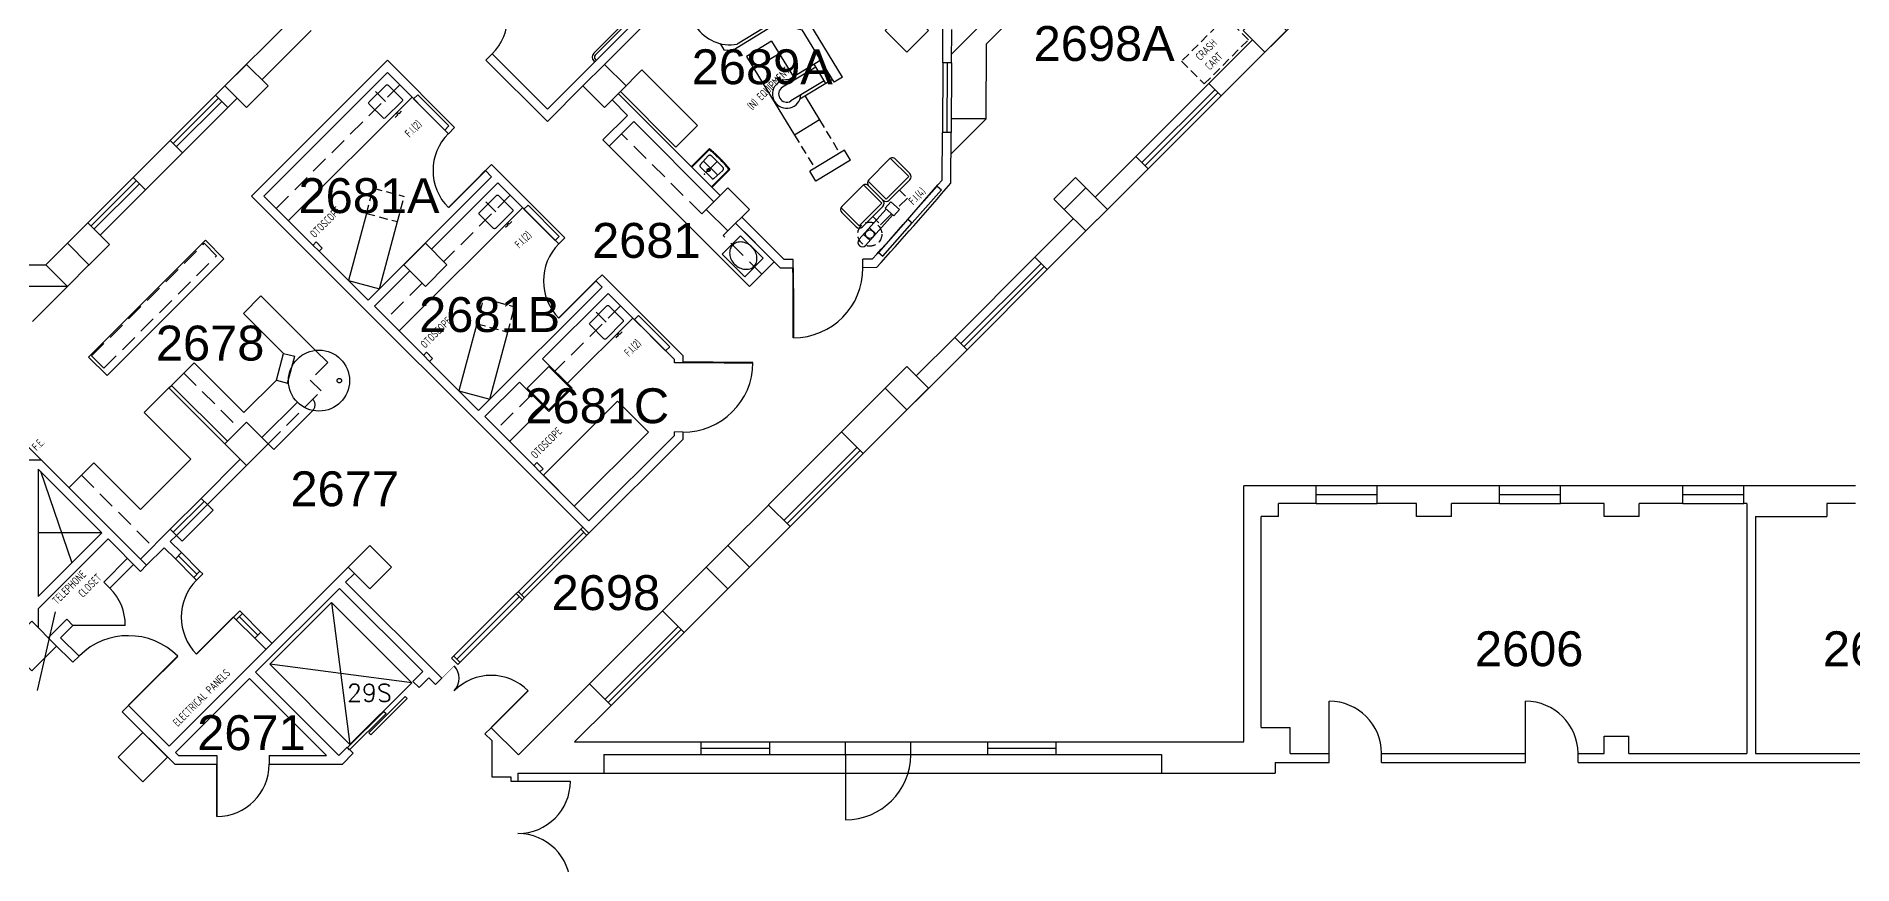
# Model space of a CAD drawing. Header units: inches. Extents: x -3198 to 3293, y 108 to 2903.
# Drawn here: x -1811 to -563, y 1535 to 2105 of the extents above; entities that cross this region are included whole.
import ezdxf
from ezdxf.enums import TextEntityAlignment as Align

# ---------------------------------------------------------------- set-up
doc = ezdxf.new("R2010")
doc.units = ezdxf.units.IN
doc.header["$LTSCALE"] = 96
doc.header["$MEASUREMENT"] = 0
for name, pattern in [('DASHED4', [0.1875, 0.125, -0.0625]), ('DASHED8', [0.09375, 0.0625, -0.03125]), ('HIDDEN2', [0.1875, 0.125, -0.0625])]:
    doc.linetypes.add(name, pattern=pattern)
for name, color, linetype in [('A-ANNO-ROOM', 4, 'CONTINUOUS'), ('A-ANNO-TEXT', 4, 'CONTINUOUS'), ('A-COLS', 5, 'CONTINUOUS'), ('A-DOOR', 2, 'CONTINUOUS'), ('A-FLOR-CASE', 3, 'CONTINUOUS'), ('A-FLOR-CASE-UPPR', 3, 'HIDDEN2'), ('A-FLOR-EVTR', 1, 'CONTINUOUS'), ('A-FLOR-PFIX', 2, 'CONTINUOUS'), ('A-GLAZ', 2, 'CONTINUOUS'), ('A-GLAZ-SILL', 1, 'CONTINUOUS'), ('A-SHAFT', 1, 'CONTINUOUS'), ('A-WALL-FULL', 6, 'CONTINUOUS'), ('A-WALL-PRHT-HDDN', 8, 'DASHED4'), ('X-EQPM', 1, 'CONTINUOUS'), ('X-EQPM-DASH', 8, 'DASHED8')]:
    doc.layers.add(name, color=color, linetype=linetype)
doc.styles.add('ARIAL', font='arial.ttf')
doc.styles.add('DIM-MS', font='DIM', dxfattribs={"width": 0.85, "height": 5.5})
doc.styles.get("Standard").update_dxf_attribs({"font": 'txt.shx'})

# ---------------------------------------------------------------- blocks, each defined once
blk = doc.blocks.new('E-EQUIP-T')
at = {"layer": 'X-EQPM'}
for p, q in [((511.9, 2289.6), (511.9, 2303.6)), ((513.9, 2288.6), (513.9, 2306.5)), ((534.9, 2306.6), (514.9, 2306.6)), ((535.9, 2288.6), (535.9, 2306.4)), ((537.9, 2289.6), (537.9, 2303.6)), ((539.9, 2288.5), (539.9, 2306.4)), ((560.9, 2306.5), (540.9, 2306.5)), ((561.9, 2288.5), (561.9, 2306.3)), ((563.9, 2289.5), (563.9, 2303.5)), ((535.9, 2288.6), (513.9, 2288.6)), ((534.9, 2286.6), (514.9, 2286.6)), ((541, 2285), (535, 2284.7)), ((535.5, 2276.7), (535, 2284.7)), ((561.9, 2288.5), (539.9, 2288.5)), ((560.9, 2286.5), (540.9, 2286.5)), ((541.5, 2277.1), (541, 2285)), ((504.3, 2278.9), (504.3, 2278.9)), ((535.1, 2283.7), (507.1, 2282.1)), ((535.4, 2277.7), (507.5, 2276.1)), ((512.1, 2276.3), (511.8, 2282.3)), ((518.1, 2276.7), (517.8, 2282.7)), ((535, 2278.8), (524.8, 2278.8)), ((541.5, 2277.1), (535.5, 2276.7)), ((550.8, 2278.7), (543, 2278.8))]:
    blk.add_line(p, q, dxfattribs=at)
blk.add_circle((515, 2279.5), 3, dxfattribs=at)
for centre, start, end in [((514.9, 2303.6), 89.8003, 179.8003), ((534.9, 2303.6), 359.8003, 89.8003), ((540.9, 2303.5), 89.8003, 179.8003), ((560.9, 2303.5), 359.8003, 89.8003), ((514.9, 2289.6), 179.8003, 269.8003), ((534.9, 2289.6), 269.8003, 359.8003), ((540.9, 2289.5), 179.8003, 269.8003), ((560.9, 2289.5), 269.8003, 359.8003), ((507.3, 2279.1), 93.3451, 183.3451), ((507.3, 2279.1), 183.3451, 273.3451)]:
    blk.add_arc(centre, 3, start, end, dxfattribs=at)
at = {"layer": 'X-EQPM-DASH'}
for p, q in [((524.9, 2286.6), (524.8, 2278.8)), ((550.9, 2286.5), (550.8, 2278.7))]:
    blk.add_line(p, q, dxfattribs=at)
blk.add_circle((515, 2279.5), 8.27, dxfattribs=at)
blk = doc.blocks.new('E-EQUIP-A')
at = {"layer": 'X-EQPM'}
for p, q in [((539.2, 2462.9), (544.2, 2483.3)), ((585.2, 2473.3), (544.2, 2483.3)), ((579.2, 2446.6), (585.7, 2473.2)), ((531.4, 2464.8), (576.6, 2453.8)), ((571.9, 2463.5), (551.5, 2468.5)), ((576.6, 2453.8), (589.8, 2417.1)), ((534.9, 2445), (533.7, 2440.1)), ((533.7, 2440.1), (537.8, 2435.3)), ((568.8, 2427.8), (537.8, 2435.3)), ((570.7, 2429.6), (542.9, 2436.4)), ((541.6, 2425.8), (526.6, 2364.3)), ((561.1, 2421.1), (541.6, 2425.8)), ((571.3, 2428.7), (568.8, 2427.8)), ((570.7, 2429.6), (581.6, 2411.7)), ((558.7, 2411.3), (539.3, 2416.1)), ((561.1, 2421.1), (554.3, 2393.1)), ((571.6, 2370.6), (581.6, 2411.7)), ((578.1, 2369), (589.8, 2417.1)), ((569.9, 2387), (544, 2393.4)), ((575.8, 2387.9), (550.2, 2394.1)), ((566.8, 2374.1), (570.5, 2389.2)), ((567.3, 2376.2), (541.4, 2382.6)), ((550.6, 2378), (546.1, 2359.5)), ((572.2, 2372.8), (546.6, 2379)), ((546.1, 2359.5), (526.6, 2364.3)), ((578.1, 2369), (571.6, 2370.6)), ((514.5, 2331.5), (516.4, 2339.3)), ((543.6, 2332.7), (516.4, 2339.3)), ((541.7, 2324.9), (514.5, 2331.5)), ((541.7, 2324.9), (543.6, 2332.7))]:
    blk.add_line(p, q, dxfattribs=at)
for centre, radius, start, end in [((559.7, 2457.8), 21.1, 333.2532, 166.1398), ((561.7, 2466), 12.7, 305.32, 207.2988), ((561.7, 2466), 10.5, 346.3094, 166.3094), ((559.2, 2459.5), 28.3, 169.1501, 234.7708), ((542.7, 2388), 9.74, 21.0985, 311.5203), ((542.7, 2388), 5.56, 76.3094, 256.3094)]:
    blk.add_arc(centre, radius, start, end, dxfattribs=at)
at = {"layer": 'X-EQPM-DASH'}
for p, q in [((526.6, 2364.3), (520.3, 2338.3)), ((546.1, 2359.5), (539.8, 2333.6))]:
    blk.add_line(p, q, dxfattribs=at)

msp = doc.modelspace()

# ---------------------------------------------------------------- linework, layer by layer
at = {"layer": 'A-ANNO-ROOM'}
msp.add_line((-1798, 1708.8), (-1810.3, 1654.9), dxfattribs=at)
at = {"layer": 'A-COLS'}
for points in [[(-1227.5, 2108.7), (-1212.6, 2123.5), (-1197.8, 2108.7), (-1212.6, 2093.8), (-1227.5, 2108.7)], [(-981.4, 2108.7), (-966.5, 2123.5), (-951.7, 2108.7), (-966.5, 2093.8), (-981.4, 2108.7)], [(-1681.4, 2070.5), (-1666.6, 2085.3), (-1651.7, 2070.5), (-1666.6, 2055.6), (-1681.4, 2070.5)], [(-1435.3, 2070.5), (-1420.5, 2085.3), (-1405.6, 2070.5), (-1420.5, 2055.6), (-1435.3, 2070.5)], [(-1350.5, 1985.6), (-1335.6, 2000.5), (-1320.8, 1985.6), (-1335.6, 1970.8), (-1350.5, 1985.6)], [(-1104.4, 1985.6), (-1089.6, 2000.5), (-1074.7, 1985.6), (-1089.6, 1970.8), (-1104.4, 1985.6)], [(-1804.5, 1947.5), (-1789.6, 1962.3), (-1774.8, 1947.5), (-1789.6, 1932.6), (-1804.5, 1947.5)], [(-1558.4, 1947.5), (-1543.5, 1962.3), (-1528.7, 1947.5), (-1543.5, 1932.6), (-1558.4, 1947.5)], [(-1473.5, 1862.6), (-1458.7, 1877.5), (-1443.8, 1862.6), (-1458.7, 1847.8), (-1473.5, 1862.6)], [(-1227.5, 1862.6), (-1212.6, 1877.5), (-1197.8, 1862.6), (-1212.6, 1847.8), (-1227.5, 1862.6)], [(-1681.4, 1824.4), (-1666.6, 1839.3), (-1651.7, 1824.4), (-1666.6, 1809.6), (-1681.4, 1824.4)], [(-1596.6, 1739.6), (-1581.7, 1754.4), (-1566.9, 1739.6), (-1581.7, 1724.7), (-1596.6, 1739.6)], [(-1350.5, 1739.6), (-1335.6, 1754.4), (-1320.8, 1739.6), (-1335.6, 1724.7), (-1350.5, 1739.6)]]:
    msp.add_lwpolyline(points, dxfattribs=at)
for points in [[(-1814.1, 1668.4), (-1797.1, 1685.4), (-1814.1, 1702.4), (-1831, 1685.4)], [(-1754.7, 1609), (-1737.7, 1626), (-1720.7, 1609), (-1737.7, 1592.1)]]:
    msp.add_lwpolyline(points, close=True, dxfattribs=at)
at = {"layer": 'A-DOOR'}
for p, q in [((-1557.5, 1650.7), (-1582.4, 1625.8)), ((-1556.1, 1649.3), (-1581, 1624.4)), ((-1557.5, 1650.7), (-1556.1, 1649.3)), ((-1572.1, 1640.4), (-1597, 1615.5)), ((-1570.6, 1639), (-1595.6, 1614)), ((-1572.1, 1640.4), (-1570.6, 1639)), ((-922.3, 1611.4), (-922.3, 1647.4)), ((-787.3, 1611.4), (-787.3, 1647.4)), ((-1581, 1624.4), (-1582.4, 1625.8)), ((-1254.9, 1610.9), (-1254.9, 1565.9))]:
    msp.add_line(p, q, dxfattribs=at)
for points, const_width in [([(-1502.3, 2012.3), (-1527.7, 1986.8)], 1), ([(-1426.4, 1936.4), (-1451.8, 1910.9)], 1), ([(-1290.8, 1945.3), (-1290.6, 1897.3)], 1.33), ([(-1366.4, 1880.5), (-1318.4, 1880.2)], 1.33), ([(-1785.8, 1699.6), (-1749.8, 1699.6)], 1), ([(-1675.4, 1705.3), (-1700.9, 1679.8)], 1), ([(-1747.7, 1644.5), (-1713.7, 1678.4)], 1), ([(-1532.3, 1663.2), (-1523.8, 1671.6)], 0.333), ([(-1498.3, 1629.2), (-1472.9, 1654.7)], 1), ([(-1686.9, 1604.1), (-1686.9, 1568.1)], 1), ([(-1479.9, 1592.4), (-1443.9, 1592.4)], 1)]:
    msp.add_lwpolyline(points, dxfattribs=dict(at, const_width=const_width))
for centre, radius, start, end in [((-1523.1, 2118), 36, 315, 45), ((-1502.3, 2012.3), 36, 135, 225), ((-1426.4, 1936.4), 36, 135, 225), ((-1290.8, 1945.3), 48, 270.2829, 0.2829), ((-1366.4, 1880.5), 48, 269.7171, 359.7171), ((-1785.8, 1699.6), 36, 0, 45), ((-1675.4, 1705.3), 36, 135, 225), ((-1747.7, 1644.5), 48, 45, 134.5677), ((-1532.3, 1663.2), 12, 315, 45), ((-1498.3, 1629.2), 36, 45, 135), ((-922.3, 1611.4), 36, 0.4323, 90), ((-787.3, 1611.4), 36, 0.4323, 90), ((-1254.9, 1610.9), 45, 270, 359.5677), ((-1686.9, 1604.1), 36, 270, 0), ((-1479.9, 1592.4), 36, 270, 0), ((-1479.9, 1520.4), 36, 0, 90)]:
    msp.add_arc(centre, radius, start, end, dxfattribs=at)
at = {"layer": 'A-FLOR-CASE'}
for p, q in [((-1181.9, 2092.4), (-1081.5, 2192.7)), ((-1157.9, 2099.4), (-1079.7, 2177.6)), ((-1158.2, 2047.9), (-1157.9, 2099.4)), ((-1552.7, 2062.7), (-1637.6, 1977.9)), ((-1182.3, 2023.7), (-1158.2, 2047.9)), ((-1158.2, 2047.9), (-1182.2, 2048)), ((-1417.3, 2029.1), (-1320.8, 1932.6)), ((-1476.8, 1986.8), (-1561.7, 1902)), ((-1775, 1884.1), (-1694.7, 1964.4)), ((-1694.7, 1964.4), (-1682, 1951.6)), ((-1762.3, 1871.4), (-1682, 1951.6)), ((-1320.8, 1932.6), (-1303.8, 1949.6)), ((-1789.6, 1932.6), (-1813.6, 1908.6)), ((-1668.6, 1914.1), (-1656.6, 1926.2)), ((-1656.6, 1926.2), (-1619.2, 1888.8)), ((-1668.6, 1914.1), (-1641.1, 1886.6)), ((-1400.9, 1910.9), (-1446, 1865.9)), ((-1646, 1868.3), (-1641.1, 1886.6)), ((-1641.1, 1886.6), (-1633.4, 1884.6)), ((-1775, 1884.1), (-1762.3, 1871.4)), ((-1718.1, 1864.6), (-1702.5, 1880.2)), ((-1702.5, 1880.2), (-1668.3, 1846)), ((-1638.3, 1866.2), (-1633.4, 1884.6)), ((-1736.8, 1845.9), (-1719.9, 1862.9)), ((-1668.3, 1846), (-1646, 1868.3)), ((-1646, 1868.3), (-1638.3, 1866.2)), ((-1656, 1828.7), (-1631.5, 1853.1)), ((-1461.9, 1849.9), (-1485.8, 1826.1)), ((-1736.8, 1845.9), (-1704.8, 1813.8)), ((-1621, 1847.4), (-1647.8, 1820.5)), ((-1651.7, 1824.4), (-1647.8, 1820.5)), ((-1788.5, 1794.3), (-1771.5, 1811.3)), ((-1771.5, 1811.3), (-1739.4, 1779.2)), ((-1704.8, 1813.8), (-1739.4, 1779.2)), ((-1689.5, 1778.8), (-1710.8, 1757.6)), ((-1689.5, 1778.8), (-1693.4, 1782.7)), ((-1710.8, 1757.6), (-1714.6, 1761.5))]:
    msp.add_line(p, q, dxfattribs=at)
msp.add_circle((-1616.7, 1867.9), 21, dxfattribs=at)
at = {"layer": 'A-FLOR-CASE-UPPR'}
for p, q in [((-1561.2, 2071.2), (-1646, 1986.4)), ((-1353.6, 1982.5), (-1408.8, 2037.6)), ((-1485.3, 1995.3), (-1530.9, 1949.7)), ((-1350.5, 1985.6), (-1353.6, 1982.5)), ((-1335.6, 1970.8), (-1338.8, 1967.6)), ((-1312.3, 1941.1), (-1338.8, 1967.6)), ((-1312.3, 1941.1), (-1303.8, 1949.6)), ((-1545.8, 1934.8), (-1570.1, 1910.5)), ((-1409.4, 1919.4), (-1454.5, 1874.4)), ((-1709.6, 1873.1), (-1718.1, 1864.6)), ((-1709.6, 1873.1), (-1671.2, 1834.7)), ((-1470.4, 1858.4), (-1494.3, 1834.6)), ((-1780, 1802.8), (-1788.5, 1794.3)), ((-1780, 1802.8), (-1730.9, 1753.7))]:
    msp.add_line(p, q, dxfattribs=at)
at = {"layer": 'A-FLOR-EVTR'}
for p, q in [((-1608.1, 1715.3), (-1595.4, 1617.7)), ((-1552.9, 1660.1), (-1650.5, 1672.9))]:
    msp.add_line(p, q, dxfattribs=at)
msp.add_lwpolyline([(-1608.1, 1715.3), (-1552.9, 1660.1), (-1595.4, 1617.7), (-1650.5, 1672.9), (-1608.1, 1715.3)], dxfattribs=at)
at = {"layer": 'A-FLOR-PFIX'}
for p, q in [((-1403.2, 2117.5), (-1427.9, 2092.8)), ((-1402.1, 2116.5), (-1426.9, 2091.7)), ((-1427.2, 2087.1), (-1427.9, 2087.8)), ((-1426.1, 2088.2), (-1426.9, 2088.9)), ((-1577.8, 2066.7), (-1571, 2059.8)), ((-1562.6, 2050.7), (-1564.4, 2048.9)), ((-1563.7, 2051.8), (-1562.6, 2050.7)), ((-1563, 2052.5), (-1561.9, 2051.4)), ((-1560.1, 2053.2), (-1561.9, 2051.4)), ((-1360.4, 2015.3), (-1348.7, 2027)), ((-1348.7, 2026.4), (-1360.4, 2014.6)), ((-1348.4, 2027.2), (-1348.3, 2026.5)), ((-1347, 2001.2), (-1360.4, 2014.6)), ((-1349.2, 2022.4), (-1354.6, 2016.2)), ((-1346.7, 2007), (-1354.6, 2014.9)), ((-1354.2, 2020.8), (-1354.5, 2021.2)), ((-1342.7, 2009.3), (-1352.3, 2018.9)), ((-1349.6, 2012), (-1350.7, 2010.9)), ((-1348.2, 2013.4), (-1343.1, 2018.5)), ((-1339.1, 2014.6), (-1347, 2022.4)), ((-1335.2, 2012.9), (-1347, 2001.2)), ((-1334.5, 2012.9), (-1346.2, 2001.2)), ((-1339.2, 2012.4), (-1345.3, 2006.9)), ((-1341.3, 2020.3), (-1340.9, 2020.6)), ((-1334.4, 2013.2), (-1335.1, 2013.3)), ((-1340.4, 2007), (-1340.7, 2007.4)), ((-1502, 1990.8), (-1495.1, 1983.9)), ((-1486.7, 1974.8), (-1488.5, 1973.1)), ((-1487.8, 1975.9), (-1486.7, 1974.8)), ((-1487.1, 1976.6), (-1486, 1975.5)), ((-1484.2, 1977.3), (-1486, 1975.5)), ((-1308.8, 1954.5), (-1324.3, 1970.1)), ((-1426.1, 1914.9), (-1419.2, 1908.1)), ((-1410.8, 1898.9), (-1412.6, 1897.2)), ((-1411.9, 1900), (-1410.8, 1898.9)), ((-1411.2, 1900.7), (-1410.1, 1899.6)), ((-1408.3, 1901.4), (-1410.1, 1899.6))]:
    msp.add_line(p, q, dxfattribs=at)
for points in [[(-1582.2, 2059.5), (-1570.6, 2071, -0.414214), (-1569.2, 2071), (-1559.6, 2061.5, -0.414214), (-1559.6, 2060.1), (-1571.2, 2048.5, -0.414214), (-1572.6, 2048.5), (-1582.2, 2058, -0.414214)], [(-1349.3, 2013.6, -0.043661), (-1349.2, 2013.7, -0.043661), (-1349, 2013.7, -0.043661), (-1348.8, 2013.7, -0.043661), (-1348.6, 2013.7, -0.043661), (-1348.5, 2013.6, -0.043661), (-1348.3, 2013.5, -0.043661), (-1348.2, 2013.4, -0.043661), (-1348.1, 2013.3, -0.043661), (-1348, 2013.1, -0.043661), (-1347.9, 2012.9, -0.043661), (-1347.9, 2012.8, -0.043661), (-1347.9, 2012.6, -0.043661), (-1347.9, 2012.4, -0.043661), (-1348, 2012.3, -0.043661), (-1348.1, 2012.1, -0.043661), (-1348.2, 2012, -0.043661), (-1348.3, 2011.9, -0.043661), (-1348.5, 2011.8, -0.043661), (-1348.6, 2011.7, -0.043661), (-1348.8, 2011.7, -0.043661), (-1349, 2011.7, -0.043661), (-1349.2, 2011.7, -0.043661), (-1349.3, 2011.8, -0.043661), (-1349.5, 2011.9, -0.043661), (-1349.6, 2012, -0.043661), (-1349.7, 2012.1, -0.043661), (-1349.8, 2012.3, -0.043661), (-1349.9, 2012.4, -0.043661), (-1349.9, 2012.6, -0.043661), (-1349.9, 2012.8, -0.043661), (-1349.9, 2012.9, -0.043661), (-1349.8, 2013.1, -0.043661), (-1349.7, 2013.3, -0.043661), (-1349.6, 2013.4, -0.043661), (-1349.5, 2013.5, -0.043661)], [(-1349.2, 2013.4, -0.043661), (-1349.1, 2013.4, -0.043661), (-1349, 2013.4, -0.043661), (-1348.8, 2013.4, -0.043661), (-1348.7, 2013.4, -0.043661), (-1348.6, 2013.4, -0.043661), (-1348.5, 2013.3, -0.043661), (-1348.4, 2013.2, -0.043661), (-1348.3, 2013.1, -0.043661), (-1348.2, 2013, -0.043661), (-1348.2, 2012.9, -0.043661), (-1348.1, 2012.8, -0.043661), (-1348.1, 2012.6, -0.043661), (-1348.2, 2012.5, -0.043661), (-1348.2, 2012.4, -0.043661), (-1348.3, 2012.3, -0.043661), (-1348.4, 2012.2, -0.043661), (-1348.5, 2012.1, -0.043661), (-1348.6, 2012, -0.043661), (-1348.7, 2012, -0.043661), (-1348.8, 2011.9, -0.043661), (-1349, 2011.9, -0.043661), (-1349.1, 2012, -0.043661), (-1349.2, 2012, -0.043661), (-1349.3, 2012.1, -0.043661), (-1349.4, 2012.2, -0.043661), (-1349.5, 2012.3, -0.043661), (-1349.6, 2012.4, -0.043661), (-1349.6, 2012.5, -0.043661), (-1349.6, 2012.6, -0.043661), (-1349.6, 2012.8, -0.043661), (-1349.6, 2012.9, -0.043661), (-1349.6, 2013, -0.043661), (-1349.5, 2013.1, -0.043661), (-1349.4, 2013.2, -0.043661), (-1349.3, 2013.3, -0.043661)], [(-1506.3, 1983.6), (-1494.7, 1995.1, -0.414214), (-1493.3, 1995.1), (-1483.7, 1985.6, -0.414214), (-1483.7, 1984.2), (-1495.3, 1972.6, -0.414214), (-1496.7, 1972.6), (-1506.3, 1982.1, -0.414214)], [(-1332.3, 1961.1, 0.118418), (-1334, 1958.4, 0.104636), (-1334.4, 1954.8, 0.089656), (-1333.4, 1951.2, 0.081336), (-1331, 1947.9, 0.081336), (-1327.6, 1945.5, 0.089656), (-1324.1, 1944.5, 0.104636), (-1320.5, 1944.8, 0.118418), (-1317.7, 1946.5, 0.118418), (-1316, 1949.3, 0.104636), (-1315.7, 1952.9, 0.089656), (-1316.7, 1956.4, 0.081336), (-1319.1, 1959.8, 0.081336), (-1322.4, 1962.1, 0.089656), (-1326, 1963.2, 0.104636), (-1329.6, 1962.8, 0.118418)], [(-1430.4, 1907.7), (-1418.8, 1919.3, -0.414214), (-1417.4, 1919.3), (-1407.8, 1909.7, -0.414214), (-1407.8, 1908.3), (-1419.4, 1896.7, -0.414214), (-1420.8, 1896.7), (-1430.4, 1906.2, -0.414214)]]:
    msp.add_lwpolyline(points, format="xyb", close=True, dxfattribs=at)
for points in [[(-1347, 2022.4, 0.050866), (-1347.3, 2022.7, 0.073218), (-1347.5, 2022.8, 0.028563), (-1347.9, 2022.9, 0.050866), (-1348.1, 2022.9, 0.050866), (-1348.3, 2022.8, 0.028563), (-1348.7, 2022.7, 0.073218), (-1348.9, 2022.6, 0.050866), (-1349.2, 2022.4)], [(-1348, 2027.1, 0.061553), (-1348.1, 2027.1, 0.084107), (-1348.2, 2027.2, 0.039062), (-1348.4, 2027.2, 0.039062), (-1348.5, 2027.2, 0.084107), (-1348.6, 2027.1, 0.061553), (-1348.7, 2027)], [(-1348, 2026.4, 0.061745), (-1348.1, 2026.5, 0.084293), (-1348.2, 2026.5, 0.039258), (-1348.3, 2026.5, 0.039258), (-1348.4, 2026.5, 0.084293), (-1348.5, 2026.5, 0.061745), (-1348.7, 2026.4)], [(-1334.5, 2013.6, 0.007949), (-1337.2, 2016.7, 0.014949), (-1338.7, 2018.4, 0.000949), (-1341, 2020.6, 0.000949), (-1343.2, 2022.9, 0.014949), (-1344.8, 2024.4, 0.007949), (-1348, 2027.1)], [(-1335.2, 2013.6, 0.007567), (-1337.8, 2016.6, 0.014272), (-1339.2, 2018.1, 0.000863), (-1341.3, 2020.3, 0.000863), (-1343.5, 2022.4, 0.014272), (-1345, 2023.8, 0.007567), (-1348, 2026.4)], [(-1360.4, 2015.3, 0.065543), (-1360.5, 2015.2, 0.087946), (-1360.5, 2015.1, 0.043207), (-1360.5, 2015, 0.043207), (-1360.5, 2014.9, 0.087946), (-1360.5, 2014.8, 0.065543), (-1360.4, 2014.6)], [(-1354.6, 2016.2, 0.063221), (-1354.8, 2016, 0.085725), (-1354.9, 2015.8, 0.040781), (-1354.9, 2015.5, 0.040781), (-1354.9, 2015.3, 0.085725), (-1354.8, 2015.1, 0.063221), (-1354.6, 2014.9)], [(-1339.2, 2012.4, 0.050866), (-1339, 2012.7, 0.073218), (-1338.8, 2012.9, 0.028563), (-1338.7, 2013.3, 0.050866), (-1338.7, 2013.5, 0.050866), (-1338.7, 2013.7, 0.028563), (-1338.8, 2014.1, 0.073218), (-1338.9, 2014.3, 0.050866), (-1339.1, 2014.6)], [(-1335.2, 2012.9, 0.061745), (-1335.1, 2013, 0.084293), (-1335.1, 2013.1, 0.039258), (-1335.1, 2013.3, 0.039258), (-1335.1, 2013.4, 0.084293), (-1335.1, 2013.5, 0.061745), (-1335.2, 2013.6)], [(-1334.5, 2012.9, 0.061553), (-1334.5, 2013, 0.084107), (-1334.4, 2013.1, 0.039062), (-1334.4, 2013.2, 0.039062), (-1334.4, 2013.3, 0.084107), (-1334.4, 2013.5, 0.061553), (-1334.5, 2013.6)], [(-1347, 2001.2, 0.065543), (-1346.8, 2001.1, 0.087946), (-1346.7, 2001.1, 0.043207), (-1346.6, 2001.1, 0.043207), (-1346.5, 2001.1, 0.087946), (-1346.4, 2001.1, 0.065543), (-1346.2, 2001.2)], [(-1346.7, 2007, 0.063221), (-1346.5, 2006.8, 0.085725), (-1346.3, 2006.7, 0.040781), (-1346, 2006.7, 0.040781), (-1345.8, 2006.7, 0.085725), (-1345.6, 2006.8, 0.063221), (-1345.3, 2006.9)]]:
    msp.add_lwpolyline(points, format="xyb", dxfattribs=at)
msp.add_lwpolyline([(-1339.6, 1954.8), (-1324.1, 1939.2), (-1311.3, 1952), (-1326.9, 1967.5)], close=True, dxfattribs=at)
for radius in [3.5, 2]:
    msp.add_arc((-1425.4, 2090.3), radius, 135, 225, dxfattribs=at)
msp.add_point((-1351.7, 2009.9), dxfattribs=at)
at = {"layer": 'A-GLAZ'}
for p, q in [((-1184.9, 2086.4), (-1185.2, 2038.4)), ((-1685.7, 2062), (-1716.8, 2030.9)), ((-1051, 2017.8), (-1000.8, 2068)), ((-998.7, 2065.9), (-1048.9, 2015.7)), ((-1683.5, 2059.9), (-1714.6, 2028.8)), ((-1742.2, 2005.4), (-1773.3, 1974.3)), ((-1740.1, 2003.3), (-1771.2, 1972.2)), ((-1175.5, 1893.4), (-1120.3, 1948.5)), ((-1118.2, 1946.4), (-1173.4, 1891.2)), ((-1297.1, 1771.7), (-1246.9, 1821.9)), ((-1244.8, 1819.8), (-1295, 1769.6)), ((-931.3, 1789.5), (-889.3, 1789.5)), ((-805.3, 1789.5), (-763.3, 1789.5)), ((-679.3, 1789.5), (-637.3, 1789.5)), ((-1716.8, 1763.6), (-1695.6, 1784.8)), ((-1477.6, 1720.7), (-1434.6, 1763.6)), ((-1713.3, 1747.4), (-1700.6, 1734.7)), ((-1479, 1719.2), (-1522, 1676.3)), ((-1658.7, 1692.8), (-1671.4, 1705.5)), ((-1420.1, 1648.7), (-1369.9, 1698.9)), ((-1367.8, 1696.8), (-1418, 1646.6)), ((-1353.9, 1615.1), (-1306.9, 1615.1)), ((-1156.9, 1615.1), (-1109.9, 1615.1))]:
    msp.add_line(p, q, dxfattribs=at)
at = {"layer": 'A-GLAZ-SILL'}
for p, q in [((-1187.9, 2086.4), (-1188.2, 2038.4)), ((-1181.9, 2086.4), (-1182.2, 2038.4)), ((-1687.8, 2064.1), (-1718.9, 2033)), ((-1055.3, 2022.1), (-1005.1, 2072.3)), ((-996.6, 2063.8), (-1046.8, 2013.6)), ((-1679.3, 2055.6), (-1710.4, 2024.5)), ((-1744.3, 2007.6), (-1775.5, 1976.4)), ((-1735.9, 1999.1), (-1767, 1968)), ((-1179.7, 1897.6), (-1124.6, 1952.8)), ((-1116.1, 1944.3), (-1171.2, 1889.1)), ((-1307.7, 1782.4), (-1257.5, 1832.6)), ((-1670.8, 1813.8), (-1666.6, 1809.6)), ((-1242.7, 1817.7), (-1292.9, 1767.5)), ((-1718.9, 1765.7), (-1697.7, 1786.9)), ((-1697.7, 1786.9), (-1693.4, 1782.7)), ((-889.3, 1795.5), (-931.3, 1795.5)), ((-763.3, 1795.5), (-805.3, 1795.5)), ((-637.3, 1795.5), (-679.3, 1795.5)), ((-1714.6, 1761.5), (-1693.4, 1782.7)), ((-931.3, 1783.5), (-889.3, 1783.5)), ((-805.3, 1783.5), (-763.3, 1783.5)), ((-679.3, 1783.5), (-637.3, 1783.5)), ((-1718.9, 1765.7), (-1714.6, 1761.5)), ((-1435.3, 1767.2), (-1525.5, 1677)), ((-1431.1, 1762.9), (-1521.3, 1672.7)), ((-1436.7, 1765.7), (-1432.5, 1761.5)), ((-1435.3, 1767.2), (-1431.1, 1762.9)), ((-1711.2, 1749.6), (-1698.5, 1736.8)), ((-1715.4, 1745.3), (-1702.7, 1732.6)), ((-1698.5, 1736.8), (-1702.7, 1732.6)), ((-1481.1, 1721.4), (-1476.9, 1717.1)), ((-1479.7, 1722.8), (-1475.5, 1718.5)), ((-1660.8, 1690.7), (-1673.5, 1703.4)), ((-1656.6, 1694.9), (-1669.3, 1707.7)), ((-1430.7, 1659.3), (-1380.5, 1709.5)), ((-1656.6, 1694.9), (-1660.8, 1690.7)), ((-1365.7, 1694.7), (-1415.9, 1644.5)), ((-1525.5, 1677), (-1521.2, 1672.7)), ((-1524.1, 1678.4), (-1519.8, 1674.2)), ((-1353.9, 1619.4), (-1306.9, 1619.4)), ((-1353.9, 1610.9), (-1306.9, 1610.9)), ((-1254.9, 1619.4), (-1209.9, 1619.4)), ((-1254.9, 1610.9), (-1209.9, 1610.9)), ((-1156.9, 1619.4), (-1109.9, 1619.4)), ((-1156.9, 1610.9), (-1109.9, 1610.9))]:
    msp.add_line(p, q, dxfattribs=at)
at = {"layer": 'A-SHAFT'}
for p, q in [((-1808.2, 1805.6), (-1786.6, 1742.6)), ((-1765.9, 1763.3), (-1809.8, 1763.3))]:
    msp.add_line(p, q, dxfattribs=at)
at = {"layer": 'A-WALL-FULL'}
for p, q in [((-1312.3, 2193.5), (-1420.5, 2085.3)), ((-996.6, 2063.8), (-920.9, 2139.4)), ((-1459.7, 2054.6), (-1391.9, 2122.5)), ((-1687.8, 2064.1), (-1632.6, 2119.3)), ((-1187.9, 2086.4), (-1187.8, 2111.9)), ((-1656, 2074.7), (-1622, 2108.7)), ((-1181.9, 2086.4), (-1181.8, 2109.4)), ((-975, 2102.3), (-1005.1, 2072.3)), ((-1663, 1994.8), (-1569.7, 2088.2)), ((-1569.7, 2088.2), (-1523.5, 2042)), ((-1497.7, 2092.6), (-1501.9, 2088.3)), ((-1501.9, 2088.3), (-1459.7, 2046.1)), ((-1497.7, 2092.6), (-1459.7, 2054.6)), ((-1181.9, 2086.4), (-1187.9, 2086.4)), ((-1654.5, 1994.8), (-1569.7, 2079.7)), ((-1569.7, 2079.7), (-1527.7, 2037.7)), ((-1679.3, 2055.6), (-1687.8, 2064.1)), ((-1679.3, 2055.6), (-1672.9, 2062)), ((-1435.3, 2070.5), (-1459.7, 2046.1)), ((-1404.6, 2050.3), (-1415.2, 2060.9)), ((-1340.9, 1995.2), (-1410.9, 2065.2)), ((-1005.1, 2072.3), (-996.6, 2063.8)), ((-1404.6, 2050.3), (-1421.6, 2033.4)), ((-1527.7, 2037.7), (-1523.5, 2042)), ((-1400.3, 2046.1), (-1417.3, 2029.1)), ((-1345.2, 1990.9), (-1400.3, 2046.1)), ((-1188.4, 2005.8), (-1188.2, 2038.4)), ((-1182.2, 2038.4), (-1188.2, 2038.4)), ((-1182.4, 2003.5), (-1182.2, 2038.4)), ((-1744.3, 2007.6), (-1718.9, 2033)), ((-1735.9, 1999.1), (-1710.4, 2024.5)), ((-1710.4, 2024.5), (-1718.9, 2033)), ((-1421.6, 2033.4), (-1417.3, 2029.1)), ((-1502.3, 2012.3), (-1498, 2016.5)), ((-1502.3, 2012.3), (-1498, 2008)), ((-1498, 2016.5), (-1447.6, 1966.1)), ((-1116.1, 1944.3), (-1046.8, 2013.6)), ((-1083.2, 1994.1), (-1055.3, 2022.1)), ((-1055.3, 2022.1), (-1046.8, 2013.6)), ((-1735.9, 1999.1), (-1744.3, 2007.6)), ((-1582.9, 1923.2), (-1498, 2008)), ((-1539.4, 1958.2), (-1493.8, 2003.8)), ((-1493.8, 2003.8), (-1451.8, 1961.9)), ((-1096.6, 2007.6), (-1111.5, 1992.7)), ((-1089.6, 2000.5), (-1096.6, 2007.6)), ((-1663, 1994.8), (-1431.1, 1762.9)), ((-1654.5, 1994.8), (-1582.9, 1923.2)), ((-1104.4, 1985.6), (-1111.5, 1992.7)), ((-1775.5, 1976.4), (-1789.6, 1962.3)), ((-1760.6, 1961.6), (-1775.5, 1976.4)), ((-1330.3, 1976.1), (-1299.4, 1945.2)), ((-1296.9, 1951.2), (-1326.1, 1980.3)), ((-1124.6, 1952.8), (-1098.1, 1979.3)), ((-1760.6, 1961.6), (-1775.1, 1947.1)), ((-1451.8, 1961.9), (-1447.6, 1966.1)), ((-1290.8, 1951.2), (-1296.9, 1951.2)), ((-1290.8, 1945.2), (-1290.8, 1951.2)), ((-1236.3, 1951.5), (-1242.8, 1951.5)), ((-1242.8, 1945.5), (-1242.8, 1951.5)), ((-1124.6, 1952.8), (-1116.1, 1944.3)), ((-1817.1, 1947.5), (-1804.5, 1947.5)), ((-1578.6, 1919), (-1557.4, 1940.2)), ((-1565.9, 1931.7), (-1554.3, 1943.3)), ((-1426.4, 1936.4), (-1422.1, 1940.6)), ((-1426.4, 1936.4), (-1422.1, 1932.2)), ((-1422.1, 1940.6), (-1366.4, 1884.9)), ((-1290.8, 1945.2), (-1299.4, 1945.2)), ((-1233.6, 1945.6), (-1242.8, 1945.5)), ((-1789.6, 1932.6), (-1817.1, 1932.6)), ((-1507, 1847.3), (-1422.1, 1932.2)), ((-1463, 1882.8), (-1417.9, 1927.9)), ((-1417.9, 1927.9), (-1372.4, 1882.4)), ((-1578.6, 1919), (-1507, 1847.3)), ((-1242.7, 1817.7), (-1171.2, 1889.1)), ((-1206.2, 1871.1), (-1179.7, 1897.6)), ((-1179.7, 1897.6), (-1171.2, 1889.1)), ((-1442.7, 1862.6), (-1463, 1882.8)), ((-1372.4, 1880.1), (-1372.4, 1882.4)), ((-1366.4, 1880.1), (-1372.4, 1880.1)), ((-1366.4, 1880.1), (-1366.4, 1884.9)), ((-1719.9, 1862.9), (-1718.1, 1864.6)), ((-1719.9, 1862.9), (-1681.4, 1824.4)), ((-1718.1, 1864.6), (-1679.6, 1826.2)), ((-1502.7, 1843.1), (-1478.9, 1866.9)), ((-1458.7, 1846.7), (-1478.9, 1866.9)), ((-1442.7, 1862.6), (-1458.7, 1846.7)), ((-1257.5, 1832.6), (-1227.5, 1862.6)), ((-1502.7, 1843.1), (-1431.1, 1771.4)), ((-1807.3, 1813.1), (-1819.3, 1825.1)), ((-1431.1, 1771.4), (-1372.4, 1830.1)), ((-1431.1, 1762.9), (-1366.4, 1827.6)), ((-1366.6, 1832.5), (-1372.4, 1832.6)), ((-1372.4, 1830.1), (-1372.4, 1832.6)), ((-1366.4, 1827.6), (-1366.4, 1832.5)), ((-1257.5, 1832.6), (-1242.7, 1817.7)), ((-1807.3, 1813.1), (-1903.4, 1813.1)), ((-1807.3, 1813.1), (-1735.2, 1741)), ((-1697.7, 1786.9), (-1670.8, 1813.8)), ((-1666.6, 1809.6), (-1670.8, 1813.8)), ((-1809.8, 1807.1), (-1765.9, 1763.3)), ((-1809.8, 1807.1), (-1809.8, 1719.4)), ((-1693.4, 1782.7), (-1666.6, 1809.6)), ((-981.1, 1619.5), (-981.1, 1795.5)), ((-931.3, 1795.5), (-981.1, 1795.5)), ((-931.3, 1783.5), (-931.3, 1795.5)), ((-889.3, 1783.5), (-889.3, 1795.5)), ((-805.3, 1795.5), (-889.3, 1795.5)), ((-805.3, 1783.5), (-805.3, 1795.5)), ((-763.3, 1783.5), (-763.3, 1795.5)), ((-679.3, 1795.5), (-763.3, 1795.5)), ((-679.3, 1783.5), (-679.3, 1795.5)), ((-637.3, 1783.5), (-637.3, 1795.5)), ((-560.5, 1795.5), (-637.3, 1795.5)), ((-1335.6, 1754.4), (-1307.7, 1782.3)), ((-1307.7, 1782.3), (-1292.9, 1767.5)), ((-969.1, 1629.4), (-969.1, 1774.5)), ((-957.1, 1774.5), (-969.1, 1774.5)), ((-931.3, 1783.5), (-957.1, 1783.5)), ((-931.3, 1783.5), (-957.1, 1783.5)), ((-957.1, 1774.5), (-957.1, 1783.5)), ((-862.3, 1783.5), (-889.3, 1783.5)), ((-862.3, 1774.5), (-862.3, 1783.5)), ((-838.3, 1774.5), (-862.3, 1774.5)), ((-805.3, 1783.5), (-838.3, 1783.5)), ((-838.3, 1774.5), (-838.3, 1783.5)), ((-733.3, 1783.5), (-763.3, 1783.5)), ((-733.3, 1774.5), (-733.3, 1783.5)), ((-709.3, 1774.5), (-733.3, 1774.5)), ((-679.3, 1783.5), (-709.3, 1783.5)), ((-709.3, 1774.5), (-709.3, 1783.5)), ((-635.3, 1783.5), (-637.3, 1783.5)), ((-635.3, 1783.5), (-635.3, 1611.4)), ((-629.3, 1774.5), (-629.3, 1611.4)), ((-629.3, 1774.5), (-580.3, 1774.5)), ((-560.5, 1783.5), (-580.3, 1783.5)), ((-560.5, 1783.5), (-580.3, 1783.5)), ((-580.3, 1783.5), (-580.3, 1774.5)), ((-1809.8, 1719.4), (-1765.9, 1763.3)), ((-1718.9, 1765.7), (-1739.4, 1745.2)), ((-1718.9, 1757.2), (-1714.6, 1761.5)), ((-1365.7, 1694.7), (-1292.9, 1767.5)), ((-1809.8, 1710.9), (-1761.7, 1759)), ((-1761.7, 1759), (-1739.4, 1736.7)), ((-1723.1, 1753), (-1735.2, 1741)), ((-1723.1, 1753), (-1715.4, 1745.3)), ((-1718.9, 1757.2), (-1711.2, 1749.6)), ((-1715.4, 1745.3), (-1711.2, 1749.6)), ((-1711.2, 1749.6), (-1715.4, 1745.3)), ((-1748.3, 1745.7), (-1764.6, 1729.3)), ((-1744.1, 1741.4), (-1760.4, 1725.1)), ((-1739.4, 1736.7), (-1735.2, 1741)), ((-1596.6, 1739.6), (-1719.7, 1616.5)), ((-1702.7, 1732.6), (-1698.5, 1736.8)), ((-1698.5, 1736.8), (-1696.6, 1735)), ((-1380.5, 1709.5), (-1350.5, 1739.6)), ((-1764.6, 1729.3), (-1760.4, 1725.1)), ((-1702.7, 1732.6), (-1700.9, 1730.7)), ((-1700.9, 1730.7), (-1696.6, 1735)), ((-1602.6, 1725), (-1660.3, 1667.4)), ((-1602.6, 1725), (-1545.4, 1667.8)), ((-1598.4, 1729.3), (-1592.3, 1735.3)), ((-1598.4, 1729.3), (-1532.3, 1663.2)), ((-1809.8, 1710.9), (-1809.8, 1698.1)), ((-1790.1, 1703.9), (-1802.8, 1691.1)), ((-1785.8, 1699.6), (-1794.3, 1691.1)), ((-1790.1, 1703.9), (-1785.8, 1699.6)), ((-1675.4, 1705.3), (-1671.2, 1709.5)), ((-1673.5, 1703.4), (-1675.4, 1705.3)), ((-1673.5, 1703.4), (-1669.3, 1707.7)), ((-1669.3, 1707.7), (-1673.5, 1703.4)), ((-1669.3, 1707.7), (-1671.2, 1709.5)), ((-1380.5, 1709.5), (-1365.7, 1694.7)), ((-1380.5, 1709.5), (-1365.7, 1694.7)), ((-1798.6, 1686.9), (-1785.8, 1674.2)), ((-1794.3, 1691.1), (-1781.6, 1678.4)), ((-1660.8, 1690.7), (-1656.6, 1694.9)), ((-1653.1, 1683), (-1660.8, 1690.7)), ((-1648.9, 1687.2), (-1656.6, 1694.9)), ((-1781.6, 1678.4), (-1785.8, 1674.2)), ((-1664.5, 1663.1), (-1715.4, 1612.2)), ((-1664.5, 1663.1), (-1611.5, 1610.1)), ((-1660.3, 1667.4), (-1603, 1610.1)), ((-1552.1, 1661.1), (-1545.4, 1667.8)), ((-1547.8, 1656.8), (-1552.1, 1661.1)), ((-1547.8, 1656.8), (-1541.1, 1663.5)), ((-1536.5, 1658.9), (-1541.1, 1663.5)), ((-1532.3, 1663.2), (-1536.5, 1658.9)), ((-1479.6, 1610.5), (-1430.7, 1659.3)), ((-1430.7, 1659.3), (-1415.9, 1644.5)), ((-1747.7, 1644.5), (-1751.9, 1640.2)), ((-1751.9, 1640.2), (-1715.8, 1604.1)), ((-1747.7, 1644.5), (-1719.7, 1616.5)), ((-1441, 1619.4), (-1415.9, 1644.5)), ((-1498.3, 1629.2), (-1502.6, 1625)), ((-1502.6, 1625), (-1497.9, 1620.4)), ((-1498.3, 1629.2), (-1479.6, 1610.5)), ((-969.1, 1629.4), (-949.1, 1629.4)), ((-949.1, 1611.4), (-949.1, 1629.4)), ((-733.3, 1623.4), (-716.3, 1623.4)), ((-733.3, 1611.4), (-733.3, 1623.4)), ((-716.3, 1611.4), (-716.3, 1623.4)), ((-1715.4, 1612.2), (-1713.3, 1610.1)), ((-1597.3, 1615.8), (-1603, 1610.1)), ((-1593.1, 1611.6), (-1600.5, 1604.1)), ((-1593.1, 1611.6), (-1597.3, 1615.8)), ((-1595.6, 1614), (-1597, 1615.5)), ((-1497.9, 1620.4), (-1497.9, 1595.4)), ((-1441, 1619.4), (-1353.9, 1619.4)), ((-1420.9, 1610.9), (-1353.9, 1610.9)), ((-1420.9, 1610.9), (-1420.9, 1597.9)), ((-1353.9, 1610.9), (-1353.9, 1619.4)), ((-1306.9, 1619.4), (-1254.9, 1619.4)), ((-1306.9, 1610.9), (-1306.9, 1619.4)), ((-1306.9, 1610.9), (-1254.9, 1610.9)), ((-1254.9, 1610.9), (-1254.9, 1619.4)), ((-1209.9, 1619.4), (-1156.9, 1619.4)), ((-1209.9, 1610.9), (-1209.9, 1619.4)), ((-1209.9, 1610.9), (-1156.9, 1610.9)), ((-1156.9, 1610.9), (-1156.9, 1619.4)), ((-1109.9, 1619.4), (-981.1, 1619.4)), ((-1109.9, 1610.9), (-1109.9, 1619.4)), ((-1109.9, 1610.9), (-1037.5, 1610.9)), ((-1037.5, 1610.9), (-1037.5, 1597.9)), ((-949.1, 1611.4), (-922.3, 1611.4)), ((-922.3, 1605.4), (-922.3, 1611.4)), ((-886.3, 1611.4), (-787.3, 1611.4)), ((-886.3, 1605.4), (-886.3, 1611.4)), ((-787.3, 1605.4), (-787.3, 1611.4)), ((-751.3, 1605.4), (-751.3, 1611.4)), ((-751.3, 1611.4), (-733.3, 1611.4)), ((-716.3, 1611.4), (-635.3, 1611.4)), ((-629.3, 1611.4), (-514.3, 1611.4)), ((-1715.8, 1604.1), (-1686.9, 1604.1)), ((-1713.3, 1610.1), (-1686.9, 1610.1)), ((-1686.9, 1610.1), (-1686.9, 1604.1)), ((-1650.9, 1610.1), (-1611.5, 1610.1)), ((-1650.9, 1610.1), (-1650.9, 1604.1)), ((-1650.9, 1604.1), (-1600.5, 1604.1)), ((-959.5, 1605.4), (-922.3, 1605.4)), ((-959.5, 1605.4), (-959.5, 1597.9)), ((-886.3, 1605.4), (-787.3, 1605.4)), ((-751.3, 1605.4), (-514.3, 1605.4)), ((-1497.9, 1595.4), (-1484.9, 1595.4)), ((-1484.9, 1595.4), (-1484.9, 1592.4)), ((-1484.9, 1592.4), (-1479.9, 1592.4)), ((-1479.9, 1597.9), (-1479.9, 1592.4)), ((-1479.9, 1597.9), (-1420.9, 1597.9)), ((-1420.9, 1597.9), (-1037.5, 1597.9)), ((-1037.5, 1597.9), (-959.5, 1597.9))]:
    msp.add_line(p, q, dxfattribs=at)
for radius, start, end in [(2562.6, 317.7715, 319.3885), (2568.6, 317.7127, 319.4376)]:
    msp.add_arc((-3133.8, 3673.9), radius, start, end, dxfattribs=at)
at = {"layer": 'A-WALL-PRHT-HDDN'}
for p, q in [((-1773, 1884.9), (-1695.5, 1962.3)), ((-1695.5, 1962.3), (-1687.1, 1953.8)), ((-1764.5, 1876.4), (-1687.1, 1953.8)), ((-1619.2, 1888.8), (-1610.7, 1880.3)), ((-1773, 1884.9), (-1764.5, 1876.4)), ((-1610.7, 1880.3), (-1622.7, 1868.3)), ((-1651.7, 1824.4), (-1615.3, 1860.8)), ((-1622.7, 1868.3), (-1615.3, 1860.8))]:
    msp.add_line(p, q, dxfattribs=at)
msp.add_circle((-1602.7, 1867.9), 1.5, dxfattribs=at)
msp.add_arc((-1624.9, 1851.3), 5.5, 315, 45, dxfattribs=at)
at = {"layer": 'X-EQPM'}
for p, q in [((-1548.8, 2064.5), (-1551.7, 2061.7)), ((-1530.2, 2040.2), (-1551.7, 2061.7)), ((-1548.8, 2064.5), (-1527.4, 2043)), ((-1527.4, 2043), (-1530.2, 2040.2)), ((-1191.9, 2001.7), (-1212, 1978.9)), ((-1209, 1976.3), (-1188.9, 1999.1)), ((-1191.9, 2001.7), (-1188.9, 1999.1)), ((-1472.9, 1988.6), (-1475.8, 1985.8)), ((-1454.3, 1964.3), (-1475.8, 1985.8)), ((-1472.9, 1988.6), (-1451.5, 1967.1)), ((-1584, 1982.9), (-1596.3, 1936.7)), ((-1575.1, 1931), (-1562.7, 1977.2)), ((-1212, 1978.9), (-1232.1, 1956.1)), ((-1229.1, 1953.5), (-1209, 1976.3)), ((-1212, 1978.9), (-1209, 1976.3)), ((-1212, 1978.9), (-1209, 1976.3)), ((-1618.7, 1963.3), (-1620.8, 1961.1)), ((-1614.5, 1959), (-1618.7, 1963.3)), ((-1451.5, 1967.1), (-1454.3, 1964.3)), ((-1616.6, 1956.9), (-1614.5, 1959)), ((-1232.1, 1956.1), (-1229.1, 1953.5)), ((-1596.3, 1936.7), (-1575.1, 1931)), ((-1397, 1912.7), (-1399.9, 1909.9)), ((-1397, 1912.7), (-1375.6, 1891.2)), ((-1508.1, 1907), (-1520.5, 1860.8)), ((-1499.2, 1855.1), (-1486.8, 1901.3)), ((-1378.4, 1888.4), (-1399.9, 1909.9)), ((-1542.8, 1887.4), (-1544.9, 1885.2)), ((-1538.6, 1883.1), (-1542.8, 1887.4)), ((-1375.6, 1891.2), (-1378.4, 1888.4)), ((-1540.7, 1881), (-1538.6, 1883.1)), ((-1520.5, 1860.8), (-1499.2, 1855.1)), ((-1462.4, 1802.8), (-1411.5, 1853.7)), ((-1390.3, 1832.5), (-1411.5, 1853.7)), ((-1441.2, 1781.6), (-1390.3, 1832.5)), ((-1466.9, 1811.5), (-1469, 1809.4)), ((-1462.7, 1807.2), (-1466.9, 1811.5)), ((-1464.8, 1805.1), (-1462.7, 1807.2)), ((-1462.4, 1802.8), (-1441.2, 1781.6))]:
    msp.add_line(p, q, dxfattribs=at)
msp.add_lwpolyline([(-1371.3, 2028.4), (-1409.5, 2066.6), (-1394.7, 2081.5), (-1356.5, 2043.3)], close=True, dxfattribs=at)
at = {"layer": 'X-EQPM-DASH'}
for p, q in [((-993.4, 2117.9), (-1023.8, 2087.5)), ((-977.8, 2102.3), (-993.4, 2117.9)), ((-1008.2, 2071.9), (-977.8, 2102.3)), ((-1023.8, 2087.5), (-1008.2, 2071.9)), ((-1584, 1982.9), (-1579.3, 2000.2)), ((-1579.3, 2000.2), (-1558.1, 1994.6)), ((-1562.7, 1977.2), (-1558.1, 1994.6)), ((-1584, 1982.9), (-1562.7, 1977.2)), ((-1508.1, 1907), (-1503.4, 1924.4)), ((-1503.4, 1924.4), (-1482.2, 1918.7)), ((-1486.8, 1901.3), (-1482.2, 1918.7)), ((-1508.1, 1907), (-1486.8, 1901.3))]:
    msp.add_line(p, q, dxfattribs=at)

# ---------------------------------------------------------------- block references
at = {"layer": 'X-EQPM', "rotation": 45.00000000000082}
for name in ['E-EQUIP-A', 'E-EQUIP-T']:
    msp.add_blockref(name, (9.6, -7.4), dxfattribs=at)

# ---------------------------------------------------------------- texts
at = {"layer": 'A-ANNO-ROOM', "style": 'ARIAL'}
for s, p in [('2698A', (-1077, 2087.7)), ('2689A', (-1312, 2071.7)), ('2681A', (-1582.3, 1983.1)), ('2681', (-1391.7, 1952.3)), ('2681B', (-1499.4, 1901.3)), ('2678', (-1691.5, 1881.7)), ('2681C', (-1425.4, 1838.6)), ('2677', (-1599, 1781.5)), ('2698', (-1419.5, 1710.1)), ('2606', (-784.9, 1671.5)), ('2604', (-545.7, 1671.5)), ('2671', (-1663.1, 1613.8))]:
    msp.add_text(s, height=24, dxfattribs=at).set_placement(p, align=Align.CENTER)
at = {"layer": 'A-ANNO-TEXT', "style": 'DIM-MS', "width": 0.85}
for s, p in [('TELEPHONE', (-1796.8, 1713.5)), ('CLOSET', (-1778.9, 1718.4)), ('ELECTRICAL PANELS', (-1713.8, 1629.6))]:
    msp.add_text(s, height=5.5, rotation=45, dxfattribs=at).set_placement(p)
at = {"layer": 'A-ANNO-TEXT', "insert": (-1582, 1653.2), "char_height": 12, "width": 38.515, "attachment_point": 5}
msp.add_mtext('29S', dxfattribs=at)
at = {"layer": 'X-EQPM', "style": 'DIM-MS', "width": 0.85}
for s, p in [('CRASH', (-1010.9, 2087.5)), ('CART', (-1004.4, 2081)), ('(N) EQUIPMENT', (-1319, 2053.6)), ('F.I.(2)', (-1554.4, 2034.7)), ('F.I.(4)', (-1208.2, 1988.2)), ('OTOSCOPE', (-1619.6, 1965.6)), ('F.I.(2)', (-1478.9, 1958.4)), ('OTOSCOPE', (-1543.7, 1889.7)), ('F.I.(2)', (-1403.6, 1884)), ('OTOSCOPE', (-1467.8, 1813.8)), ('F.E.', (-1810.7, 1819.2))]:
    msp.add_text(s, height=5.5, rotation=45, dxfattribs=at).set_placement(p)

doc.saveas('drawing.dxf')
